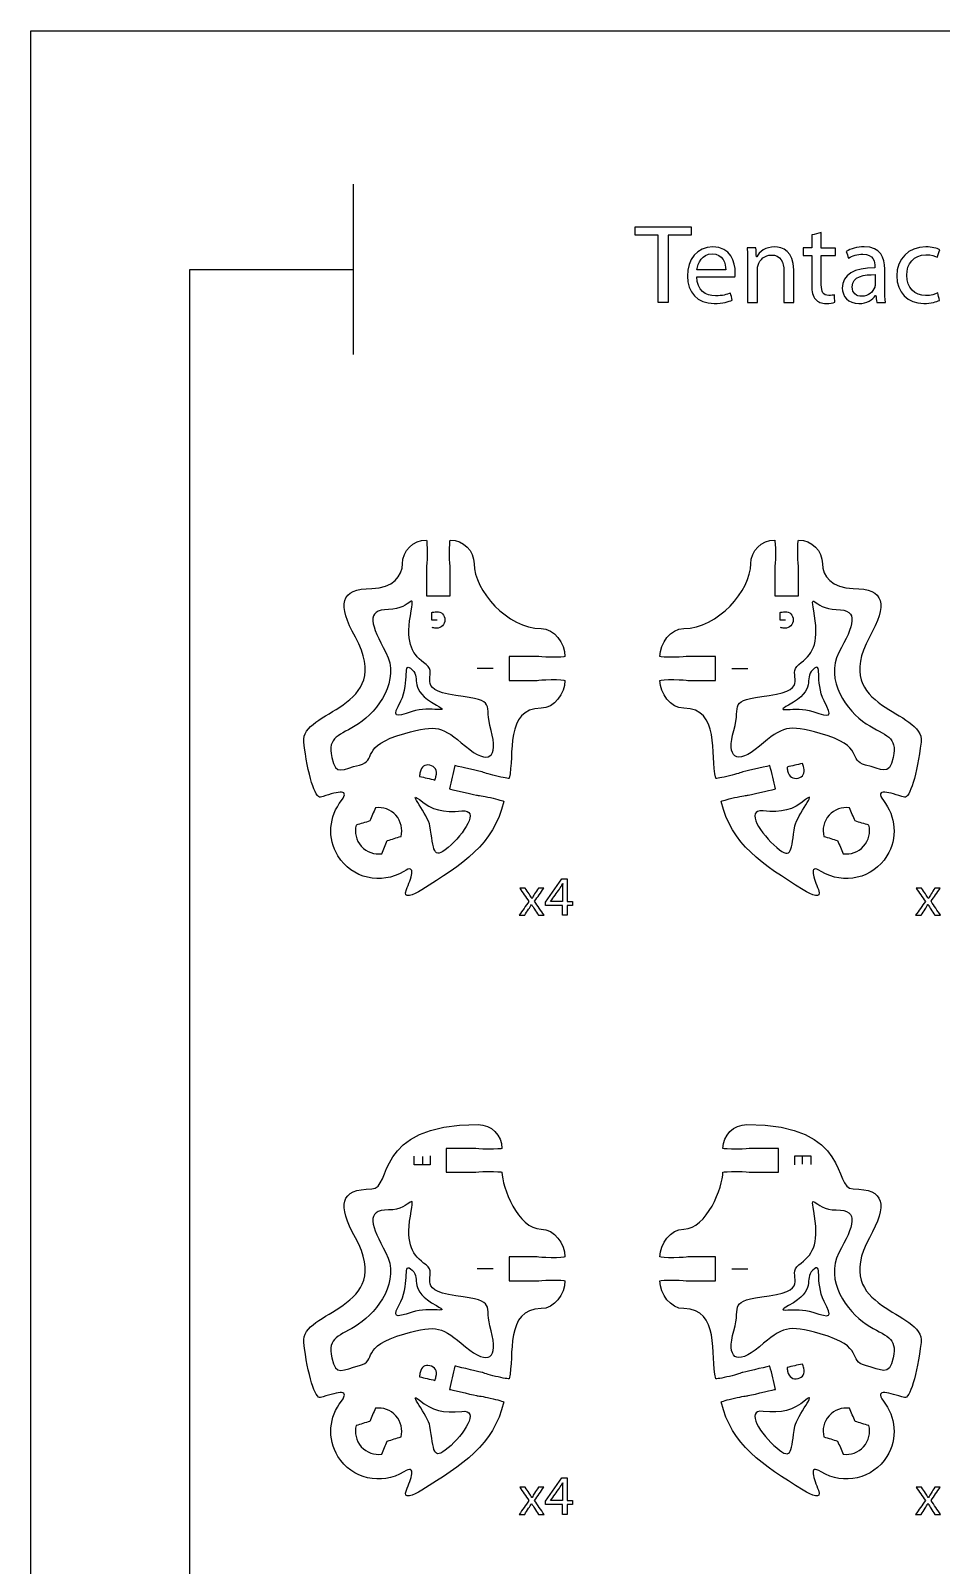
# Model space of a CAD drawing. Extents: x 0 to 1000, y 0 to 600.
# Drawn here: x 0 to 114.5, y 407.2 to 600.1 of the extents above; entities that cross this region are included whole.
import ezdxf

# ---------------------------------------------------------------- set-up
doc = ezdxf.new("R2010")
doc.units = 0
doc.header["$MEASUREMENT"] = 0
doc.layers.add('DEFAULT', color=7, linetype='CONTINUOUS')

msp = doc.modelspace()

# ---------------------------------------------------------------- linework, layer by layer
at = {"layer": 'DEFAULT', "color": 250}
for points in [[(0.05, 600.05), (1000.05, 600.05), (1000.05, 0.05), (0.05, 0.05)], [(78.92, 574.37), (76.03, 574.37), (76.03, 575.42), (83.07, 575.42), (83.07, 574.37), (80.16, 574.37), (80.16, 565.9), (78.92, 565.9)], [(66.9, 488.88), (66.9, 490.12), (64.77, 490.12), (64.77, 490.53), (66.82, 493.46), (67.49, 493.46), (67.49, 490.61), (68.13, 490.61), (68.13, 490.12), (67.49, 490.12), (67.49, 488.88)], [(66.9, 413.58), (66.9, 414.82), (64.77, 414.82), (64.77, 415.23), (66.82, 418.16), (67.49, 418.16), (67.49, 415.31), (68.13, 415.31), (68.13, 414.82), (67.49, 414.82), (67.49, 413.58)]]:
    msp.add_lwpolyline(points, close=True, dxfattribs=at)
for points in [[(40.57, 580.76), (40.57, 559.34)], [(166.14, 570.05), (186.14, 570.05), (186.14, 134.45), (20.05, 134.45), (20.05, 570.05), (40.57, 570.05)], [(58.17, 519.9), (56.15, 519.9)], [(88.17, 519.9), (90.19, 519.9)], [(50.25, 458.65), (50.25, 457.51), (48.23, 457.51), (48.23, 458.6)], [(49.3, 458.55), (49.3, 457.51)], [(96.09, 457.51), (96.09, 458.65), (98.11, 458.65), (98.11, 457.55)], [(97.04, 457.6), (97.04, 458.65)], [(58.17, 444.44), (56.15, 444.44)], [(88.17, 444.44), (90.19, 444.44)]]:
    msp.add_lwpolyline(points, dxfattribs=at)
for points, knots in [([(83.77, 569.1), (83.8, 567.42), (84.87, 566.73), (86.12, 566.73), (87.01, 566.73), (87.54, 566.88), (88.01, 567.08), (88.08, 566.78), (88.15, 566.49), (88.22, 566.19), (87.78, 565.99), (87.03, 565.77), (85.95, 565.77), (83.84, 565.77), (82.59, 567.15), (82.59, 569.21), (82.59, 571.27), (83.8, 572.89), (85.79, 572.89), (88.02, 572.89), (88.61, 570.93), (88.61, 569.68), (88.61, 569.42), (88.59, 569.22), (88.57, 569.1), (86.97, 569.1), (85.37, 569.1), (83.77, 569.1)], [13.6, 13.6, 13.6, 13.6, 14.6, 14.6, 14.6, 15.6, 15.6, 15.6, 18.190444, 18.190444, 18.190444, 19.190444, 19.190444, 19.190444, 20.190444, 20.190444, 20.190444, 21.190444, 21.190444, 21.190444, 22.190444, 22.190444, 22.190444, 23.190444, 23.190444, 23.190444, 36.790444, 36.790444, 36.790444, 36.790444]), ([(90.15, 570.89), (90.15, 571.6), (90.14, 572.17), (90.1, 572.74), (90.46, 572.74), (90.83, 572.74), (91.2, 572.74), (91.22, 572.36), (91.24, 571.99), (91.27, 571.61), (91.28, 571.61), (91.29, 571.61), (91.3, 571.61), (91.63, 572.26), (92.42, 572.89), (93.55, 572.89), (94.5, 572.89), (95.97, 572.33), (95.97, 569.99), (95.97, 568.63), (95.97, 567.27), (95.97, 565.91), (95.55, 565.91), (95.14, 565.91), (94.72, 565.91), (94.72, 567.22), (94.72, 568.53), (94.72, 569.85), (94.72, 570.95), (94.32, 571.86), (93.14, 571.86), (92.33, 571.86), (91.69, 571.28), (91.48, 570.59), (91.42, 570.44), (91.39, 570.23), (91.39, 570.01), (91.39, 568.65), (91.39, 567.28), (91.39, 565.91), (90.98, 565.91), (90.57, 565.91), (90.15, 565.91), (90.15, 567.57), (90.15, 569.23), (90.15, 570.89)], [14.12, 14.12, 14.12, 14.12, 15.12, 15.12, 15.12, 18.24, 18.24, 18.24, 21.446244, 21.446244, 21.446244, 21.526244, 21.526244, 21.526244, 22.526244, 22.526244, 22.526244, 23.526244, 23.526244, 23.526244, 35.086244, 35.086244, 35.086244, 38.606244, 38.606244, 38.606244, 49.766244, 49.766244, 49.766244, 50.766244, 50.766244, 50.766244, 51.766244, 51.766244, 51.766244, 52.766244, 52.766244, 52.766244, 64.406244, 64.406244, 64.406244, 67.926244, 67.926244, 67.926244, 82.046244, 82.046244, 82.046244, 82.046244]), ([(99.42, 574.7), (99.42, 574.04), (99.42, 573.39), (99.42, 572.73), (100.02, 572.73), (100.61, 572.73), (101.2, 572.73), (101.2, 572.42), (101.2, 572.1), (101.2, 571.79), (100.61, 571.79), (100.02, 571.79), (99.42, 571.79), (99.42, 570.56), (99.42, 569.33), (99.42, 568.11), (99.42, 567.26), (99.66, 566.78), (100.35, 566.78), (100.68, 566.78), (100.92, 566.82), (101.07, 566.86), (101.09, 566.55), (101.11, 566.24), (101.13, 565.93), (100.89, 565.83), (100.51, 565.76), (100.03, 565.76), (99.45, 565.76), (98.99, 565.95), (98.69, 566.29), (98.34, 566.65), (98.21, 567.26), (98.21, 568.06), (98.21, 569.31), (98.21, 570.55), (98.21, 571.79), (97.86, 571.79), (97.5, 571.79), (97.15, 571.79), (97.15, 572.11), (97.15, 572.42), (97.15, 572.74), (97.5, 572.74), (97.86, 572.74), (98.21, 572.74), (98.21, 573.28), (98.21, 573.83), (98.21, 574.38), (98.61, 574.48), (99.02, 574.59), (99.42, 574.7)], [3.558328, 3.558328, 3.558328, 3.558328, 9.118328, 9.118328, 9.118328, 14.158328, 14.158328, 14.158328, 16.838328, 16.838328, 16.838328, 21.878328, 21.878328, 21.878328, 32.318328, 32.318328, 32.318328, 33.318328, 33.318328, 33.318328, 34.318328, 34.318328, 34.318328, 36.963172, 36.963172, 36.963172, 37.963172, 37.963172, 37.963172, 38.963172, 38.963172, 38.963172, 39.963172, 39.963172, 39.963172, 50.533172, 50.533172, 50.533172, 53.533172, 53.533172, 53.533172, 56.213172, 56.213172, 56.213172, 59.213172, 59.213172, 59.213172, 63.853172, 63.853172, 63.853172, 67.411501, 67.411501, 67.411501, 67.411501]), ([(106.38, 565.91), (106.35, 566.2), (106.31, 566.48), (106.28, 566.77), (106.27, 566.77), (106.25, 566.77), (106.24, 566.77), (105.86, 566.23), (105.12, 565.75), (104.15, 565.75), (102.77, 565.75), (102.06, 566.73), (102.06, 567.71), (102.06, 569.37), (103.53, 570.27), (106.17, 570.25), (106.17, 570.3), (106.17, 570.35), (106.17, 570.4), (106.17, 570.96), (106.01, 571.98), (104.62, 571.98), (103.98, 571.98), (103.32, 571.78), (102.84, 571.47), (102.74, 571.74), (102.65, 572.01), (102.56, 572.29), (103.12, 572.65), (103.94, 572.89), (104.8, 572.89), (106.89, 572.89), (107.4, 571.47), (107.4, 570.1), (107.4, 569.25), (107.4, 568.4), (107.4, 567.55), (107.4, 566.95), (107.42, 566.37), (107.51, 565.91), (107.13, 565.91), (106.76, 565.91), (106.38, 565.91)], [3.2, 3.2, 3.2, 3.2, 5.656013, 5.656013, 5.656013, 5.776013, 5.776013, 5.776013, 6.776013, 6.776013, 6.776013, 7.776013, 7.776013, 7.776013, 8.776013, 8.776013, 8.776013, 9.176013, 9.176013, 9.176013, 10.176013, 10.176013, 10.176013, 11.176013, 11.176013, 11.176013, 13.630071, 13.630071, 13.630071, 14.630071, 14.630071, 14.630071, 15.630071, 15.630071, 15.630071, 22.870071, 22.870071, 22.870071, 23.870071, 23.870071, 23.870071, 27.070071, 27.070071, 27.070071, 27.070071]), ([(114.27, 566.16), (113.94, 565.99), (113.22, 565.77), (112.31, 565.77), (110.25, 565.77), (108.91, 567.16), (108.91, 569.25), (108.91, 571.36), (110.35, 572.88), (112.57, 572.88), (113.31, 572.88), (113.96, 572.7), (114.3, 572.53), (114.2, 572.21), (114.11, 571.89), (114.01, 571.57), (113.72, 571.74), (113.25, 571.89), (112.57, 571.89), (111.01, 571.89), (110.16, 570.73), (110.16, 569.31), (110.16, 567.73), (111.18, 566.76), (112.53, 566.76), (113.24, 566.76), (113.7, 566.94), (114.06, 567.09), (114.13, 566.78), (114.2, 566.47), (114.27, 566.16)], [2.707323, 2.707323, 2.707323, 2.707323, 3.707323, 3.707323, 3.707323, 4.707323, 4.707323, 4.707323, 5.707323, 5.707323, 5.707323, 6.707323, 6.707323, 6.707323, 9.542531, 9.542531, 9.542531, 10.542531, 10.542531, 10.542531, 11.542531, 11.542531, 11.542531, 12.542531, 12.542531, 12.542531, 13.542531, 13.542531, 13.542531, 16.249854, 16.249854, 16.249854, 16.249854]), ([(87.41, 569.99), (87.43, 570.78), (87.09, 572), (85.69, 572), (84.44, 572), (83.89, 570.85), (83.79, 569.99), (85, 569.99), (86.21, 569.99), (87.41, 569.99)], [10.28, 10.28, 10.28, 10.28, 11.28, 11.28, 11.28, 12.28, 12.28, 12.28, 22.56, 22.56, 22.56, 22.56]), ([(106.2, 569.39), (104.84, 569.42), (103.3, 569.18), (103.3, 567.86), (103.3, 567.05), (103.84, 566.67), (104.48, 566.67), (105.36, 566.67), (105.93, 567.23), (106.13, 567.81), (106.17, 567.94), (106.2, 568.08), (106.2, 568.21), (106.2, 568.6), (106.2, 569), (106.2, 569.39)], [3.36, 3.36, 3.36, 3.36, 4.36, 4.36, 4.36, 5.36, 5.36, 5.36, 6.36, 6.36, 6.36, 7.36, 7.36, 7.36, 10.72, 10.72, 10.72, 10.72]), ([(51.12, 525.95), (50.9, 525.95), (50.67, 525.95), (50.45, 525.95), (50.45, 526.27), (50.45, 526.59), (50.45, 526.92), (50.57, 526.96), (50.8, 527.03), (51.07, 527.03), (51.38, 527.03), (51.63, 526.95), (51.83, 526.76), (52, 526.59), (52.11, 526.32), (52.11, 526.01), (52.11, 525.4), (51.69, 524.96), (51.02, 524.96), (50.78, 524.96), (50.6, 525.01), (50.51, 525.05)], [0, 0, 0, 0, 1.89, 1.89, 1.89, 4.64, 4.64, 4.64, 5.64, 5.64, 5.64, 6.64, 6.64, 6.64, 7.64, 7.64, 7.64, 8.64, 8.64, 8.64, 9.64, 9.64, 9.64, 9.64]), ([(94.9, 525.95), (94.67, 525.95), (94.45, 525.95), (94.23, 525.95), (94.23, 526.27), (94.23, 526.59), (94.23, 526.92), (94.35, 526.96), (94.58, 527.03), (94.85, 527.03), (95.16, 527.03), (95.41, 526.95), (95.61, 526.76), (95.78, 526.59), (95.89, 526.32), (95.89, 526.01), (95.88, 525.4), (95.47, 524.96), (94.79, 524.96), (94.56, 524.96), (94.38, 525.01), (94.29, 525.05)], [0, 0, 0, 0, 1.89, 1.89, 1.89, 4.64, 4.64, 4.64, 5.64, 5.64, 5.64, 6.64, 6.64, 6.64, 7.64, 7.64, 7.64, 8.64, 8.64, 8.64, 9.64, 9.64, 9.64, 9.64]), ([(48.92, 506.33), (48.93, 506.49), (48.96, 506.68), (49, 506.88), (49.09, 507.25), (49.23, 507.49), (49.43, 507.62), (49.64, 507.76), (49.89, 507.81), (50.21, 507.74), (50.53, 507.66), (50.77, 507.5), (50.91, 507.27), (51.05, 507.05), (51.08, 506.72), (50.99, 506.34), (50.94, 506.16), (50.9, 506.01), (50.86, 505.88), (50.21, 506.03), (49.57, 506.18), (48.92, 506.33)], [0, 0, 0, 0, 1, 1, 1, 2, 2, 2, 3, 3, 3, 4, 4, 4, 5, 5, 5, 6, 6, 6, 11.63498, 11.63498, 11.63498, 11.63498]), ([(97.05, 507.95), (97.11, 507.8), (97.17, 507.62), (97.21, 507.42), (97.3, 507.05), (97.27, 506.77), (97.15, 506.56), (97.03, 506.35), (96.83, 506.2), (96.51, 506.12), (96.19, 506.05), (95.9, 506.09), (95.68, 506.23), (95.45, 506.37), (95.28, 506.65), (95.19, 507.03), (95.15, 507.21), (95.12, 507.37), (95.11, 507.5), (95.75, 507.65), (96.4, 507.8), (97.05, 507.95)], [0, 0, 0, 0, 1, 1, 1, 2, 2, 2, 3, 3, 3, 4, 4, 4, 5, 5, 5, 6, 6, 6, 11.644723, 11.644723, 11.644723, 11.644723]), ([(62.2, 492.29), (62.36, 492.05), (62.53, 491.8), (62.69, 491.56), (62.82, 491.37), (62.92, 491.19), (63.03, 491), (63.04, 491), (63.05, 491), (63.06, 491), (63.17, 491.2), (63.28, 491.38), (63.39, 491.56), (63.55, 491.81), (63.71, 492.05), (63.87, 492.29), (64.1, 492.29), (64.32, 492.29), (64.54, 492.29), (64.16, 491.74), (63.77, 491.19), (63.38, 490.64), (63.78, 490.05), (64.18, 489.46), (64.58, 488.88), (64.34, 488.88), (64.11, 488.88), (63.87, 488.88), (63.71, 489.13), (63.54, 489.39), (63.37, 489.64), (63.24, 489.84), (63.13, 490.03), (63.01, 490.24), (63, 490.24), (63, 490.24), (62.99, 490.24), (62.88, 490.03), (62.76, 489.85), (62.63, 489.64), (62.47, 489.39), (62.3, 489.13), (62.14, 488.88), (61.91, 488.88), (61.68, 488.88), (61.45, 488.88), (61.86, 489.46), (62.26, 490.04), (62.67, 490.62), (62.28, 491.18), (61.9, 491.73), (61.51, 492.29), (61.74, 492.29), (61.97, 492.29), (62.2, 492.29)], [0, 0, 0, 0, 2.496157, 2.496157, 2.496157, 3.496157, 3.496157, 3.496157, 3.556157, 3.556157, 3.556157, 4.556157, 4.556157, 4.556157, 7.024598, 7.024598, 7.024598, 8.924598, 8.924598, 8.924598, 14.651063, 14.651063, 14.651063, 20.697549, 20.697549, 20.697549, 22.697549, 22.697549, 22.697549, 25.299241, 25.299241, 25.299241, 26.299241, 26.299241, 26.299241, 26.339241, 26.339241, 26.339241, 27.339241, 27.339241, 27.339241, 29.930071, 29.930071, 29.930071, 31.870071, 31.870071, 31.870071, 37.889805, 37.889805, 37.889805, 43.654005, 43.654005, 43.654005, 45.614005, 45.614005, 45.614005, 45.614005]), ([(66.9, 490.61), (66.9, 491.12), (66.9, 491.63), (66.9, 492.14), (66.9, 492.38), (66.91, 492.62), (66.92, 492.86), (66.91, 492.86), (66.91, 492.86), (66.9, 492.86), (66.76, 492.59), (66.65, 492.4), (66.52, 492.18), (66.15, 491.67), (65.77, 491.15), (65.4, 490.63), (65.4, 490.62), (65.4, 490.62), (65.4, 490.61), (65.9, 490.61), (66.4, 490.61), (66.9, 490.61)], [4.26, 4.26, 4.26, 4.26, 8.6, 8.6, 8.6, 9.6, 9.6, 9.6, 9.66, 9.66, 9.66, 10.66, 10.66, 10.66, 16.105071, 16.105071, 16.105071, 16.145071, 16.145071, 16.145071, 20.405071, 20.405071, 20.405071, 20.405071]), ([(112.03, 492.29), (112.19, 492.05), (112.36, 491.8), (112.52, 491.56), (112.65, 491.37), (112.75, 491.19), (112.86, 491), (112.87, 491), (112.88, 491), (112.89, 491), (113, 491.2), (113.11, 491.38), (113.22, 491.56), (113.38, 491.81), (113.54, 492.05), (113.7, 492.29), (113.93, 492.29), (114.15, 492.29), (114.37, 492.29), (113.99, 491.74), (113.6, 491.19), (113.21, 490.64), (113.61, 490.05), (114.01, 489.46), (114.41, 488.88), (114.17, 488.88), (113.94, 488.88), (113.7, 488.88), (113.54, 489.13), (113.37, 489.39), (113.2, 489.64), (113.07, 489.84), (112.96, 490.03), (112.84, 490.24), (112.83, 490.24), (112.83, 490.24), (112.82, 490.24), (112.71, 490.03), (112.59, 489.85), (112.46, 489.64), (112.3, 489.39), (112.13, 489.13), (111.97, 488.88), (111.74, 488.88), (111.51, 488.88), (111.28, 488.88), (111.69, 489.46), (112.09, 490.04), (112.5, 490.62), (112.11, 491.18), (111.73, 491.73), (111.34, 492.29), (111.57, 492.29), (111.8, 492.29), (112.03, 492.29)], [0, 0, 0, 0, 2.496157, 2.496157, 2.496157, 3.496157, 3.496157, 3.496157, 3.556157, 3.556157, 3.556157, 4.556157, 4.556157, 4.556157, 7.024598, 7.024598, 7.024598, 8.924598, 8.924598, 8.924598, 14.651063, 14.651063, 14.651063, 20.697549, 20.697549, 20.697549, 22.697549, 22.697549, 22.697549, 25.299241, 25.299241, 25.299241, 26.299241, 26.299241, 26.299241, 26.339241, 26.339241, 26.339241, 27.339241, 27.339241, 27.339241, 29.930071, 29.930071, 29.930071, 31.870071, 31.870071, 31.870071, 37.889805, 37.889805, 37.889805, 43.654005, 43.654005, 43.654005, 45.614005, 45.614005, 45.614005, 45.614005]), ([(48.92, 430.87), (48.93, 431.03), (48.96, 431.22), (49, 431.42), (49.09, 431.78), (49.23, 432.03), (49.43, 432.16), (49.64, 432.3), (49.89, 432.35), (50.21, 432.27), (50.53, 432.2), (50.77, 432.04), (50.91, 431.81), (51.05, 431.58), (51.08, 431.26), (50.99, 430.88), (50.94, 430.7), (50.9, 430.54), (50.86, 430.42), (50.21, 430.57), (49.57, 430.72), (48.92, 430.87)], [0, 0, 0, 0, 1, 1, 1, 2, 2, 2, 3, 3, 3, 4, 4, 4, 5, 5, 5, 6, 6, 6, 11.63498, 11.63498, 11.63498, 11.63498]), ([(97.05, 432.48), (97.11, 432.34), (97.17, 432.16), (97.21, 431.96), (97.3, 431.59), (97.27, 431.31), (97.15, 431.1), (97.03, 430.89), (96.83, 430.73), (96.51, 430.66), (96.19, 430.59), (95.9, 430.63), (95.68, 430.77), (95.45, 430.91), (95.28, 431.19), (95.19, 431.57), (95.15, 431.75), (95.12, 431.91), (95.11, 432.04), (95.75, 432.19), (96.4, 432.34), (97.05, 432.48)], [0, 0, 0, 0, 1, 1, 1, 2, 2, 2, 3, 3, 3, 4, 4, 4, 5, 5, 5, 6, 6, 6, 11.644723, 11.644723, 11.644723, 11.644723]), ([(62.2, 416.99), (62.36, 416.75), (62.53, 416.5), (62.69, 416.26), (62.82, 416.07), (62.92, 415.89), (63.03, 415.7), (63.04, 415.7), (63.05, 415.7), (63.06, 415.7), (63.17, 415.91), (63.28, 416.08), (63.39, 416.27), (63.55, 416.51), (63.71, 416.75), (63.87, 416.99), (64.1, 416.99), (64.32, 416.99), (64.54, 416.99), (64.16, 416.44), (63.77, 415.89), (63.38, 415.34), (63.78, 414.75), (64.18, 414.17), (64.58, 413.58), (64.34, 413.58), (64.11, 413.58), (63.87, 413.58), (63.71, 413.84), (63.54, 414.09), (63.37, 414.35), (63.24, 414.55), (63.13, 414.74), (63.01, 414.94), (63, 414.94), (63, 414.94), (62.99, 414.94), (62.88, 414.74), (62.76, 414.55), (62.63, 414.35), (62.47, 414.09), (62.3, 413.84), (62.14, 413.58), (61.91, 413.58), (61.68, 413.58), (61.45, 413.58), (61.86, 414.16), (62.26, 414.74), (62.67, 415.32), (62.28, 415.88), (61.9, 416.44), (61.51, 416.99), (61.74, 416.99), (61.97, 416.99), (62.2, 416.99)], [0, 0, 0, 0, 2.496157, 2.496157, 2.496157, 3.496157, 3.496157, 3.496157, 3.556157, 3.556157, 3.556157, 4.556157, 4.556157, 4.556157, 7.024598, 7.024598, 7.024598, 8.924598, 8.924598, 8.924598, 14.651063, 14.651063, 14.651063, 20.697549, 20.697549, 20.697549, 22.697549, 22.697549, 22.697549, 25.299241, 25.299241, 25.299241, 26.299241, 26.299241, 26.299241, 26.339241, 26.339241, 26.339241, 27.339241, 27.339241, 27.339241, 29.930071, 29.930071, 29.930071, 31.870071, 31.870071, 31.870071, 37.889805, 37.889805, 37.889805, 43.654005, 43.654005, 43.654005, 45.614005, 45.614005, 45.614005, 45.614005]), ([(66.9, 415.31), (66.9, 415.83), (66.9, 416.34), (66.9, 416.85), (66.9, 417.09), (66.91, 417.33), (66.92, 417.57), (66.91, 417.57), (66.91, 417.57), (66.9, 417.57), (66.76, 417.3), (66.65, 417.1), (66.52, 416.89), (66.15, 416.37), (65.77, 415.85), (65.4, 415.33), (65.4, 415.32), (65.4, 415.32), (65.4, 415.31), (65.9, 415.31), (66.4, 415.31), (66.9, 415.31)], [4.26, 4.26, 4.26, 4.26, 8.6, 8.6, 8.6, 9.6, 9.6, 9.6, 9.66, 9.66, 9.66, 10.66, 10.66, 10.66, 16.105071, 16.105071, 16.105071, 16.145071, 16.145071, 16.145071, 20.405071, 20.405071, 20.405071, 20.405071]), ([(112.03, 416.99), (112.19, 416.75), (112.36, 416.5), (112.52, 416.26), (112.65, 416.07), (112.75, 415.89), (112.86, 415.7), (112.87, 415.7), (112.88, 415.7), (112.89, 415.7), (113, 415.91), (113.11, 416.08), (113.22, 416.27), (113.38, 416.51), (113.54, 416.75), (113.7, 416.99), (113.93, 416.99), (114.15, 416.99), (114.37, 416.99), (113.99, 416.44), (113.6, 415.89), (113.21, 415.34), (113.61, 414.75), (114.01, 414.17), (114.41, 413.58), (114.17, 413.58), (113.94, 413.58), (113.7, 413.58), (113.54, 413.84), (113.37, 414.09), (113.2, 414.35), (113.07, 414.55), (112.96, 414.74), (112.84, 414.94), (112.83, 414.94), (112.83, 414.94), (112.82, 414.94), (112.71, 414.74), (112.59, 414.55), (112.46, 414.35), (112.3, 414.09), (112.13, 413.84), (111.97, 413.58), (111.74, 413.58), (111.51, 413.58), (111.28, 413.58), (111.69, 414.16), (112.09, 414.74), (112.5, 415.32), (112.11, 415.88), (111.73, 416.44), (111.34, 416.99), (111.57, 416.99), (111.8, 416.99), (112.03, 416.99)], [0, 0, 0, 0, 2.496157, 2.496157, 2.496157, 3.496157, 3.496157, 3.496157, 3.556157, 3.556157, 3.556157, 4.556157, 4.556157, 4.556157, 7.024598, 7.024598, 7.024598, 8.924598, 8.924598, 8.924598, 14.651063, 14.651063, 14.651063, 20.697549, 20.697549, 20.697549, 22.697549, 22.697549, 22.697549, 25.299241, 25.299241, 25.299241, 26.299241, 26.299241, 26.299241, 26.339241, 26.339241, 26.339241, 27.339241, 27.339241, 27.339241, 29.930071, 29.930071, 29.930071, 31.870071, 31.870071, 31.870071, 37.889805, 37.889805, 37.889805, 43.654005, 43.654005, 43.654005, 45.614005, 45.614005, 45.614005, 45.614005])]:
    msp.add_open_spline(points, degree=3, knots=knots, dxfattribs=at)
at = {"layer": 'DEFAULT', "color": 1}
for points, knots in [([(63.7, 518.4), (62.54, 518.4), (61.37, 518.4), (60.2, 518.4), (60.2, 519.4), (60.2, 520.4), (60.2, 521.4), (61.37, 521.4), (62.54, 521.4), (63.7, 521.4), (63.88, 521.4), (64.48, 521.3), (65.45, 521.3), (66.42, 521.3), (67.2, 521.35), (67.2, 521.4), (67.2, 523.06), (65.86, 524.91), (64.2, 524.91), (59.95, 524.91), (55.78, 529.76), (55.78, 533.04), (55.78, 534.69), (54.44, 536.04), (52.78, 536.04), (52.73, 536.04), (52.68, 535.26), (52.68, 534.29), (52.68, 533.32), (52.78, 532.71), (52.78, 532.54), (52.78, 531.37), (52.78, 530.21), (52.78, 529.04), (51.78, 529.04), (50.78, 529.04), (49.78, 529.04), (49.78, 530.21), (49.78, 531.37), (49.78, 532.54), (49.78, 532.71), (49.88, 533.32), (49.88, 534.29), (49.88, 535.26), (49.84, 536.04), (49.78, 536.04), (48.12, 536.04), (46.78, 534.7), (46.78, 533.04), (46.78, 531.57), (45.56, 529.95), (42.93, 529.95), (38.87, 529.95), (38.59, 527.92), (40.86, 523.82), (45.91, 514.69), (33.9, 514.73), (34.38, 510.65), (34.85, 506.57), (35.83, 503.53), (36.47, 503.72), (38.31, 504.28), (40.32, 504.99), (39.12, 503.29), (37.55, 501.36), (37.29, 498.56), (38.67, 496.33), (40.42, 493.52), (44.12, 492.65), (46.94, 494.4), (48.67, 495.48), (47.79, 493.41), (47.28, 492.11), (46.77, 490.82), (48.13, 491.42), (49.21, 492.09), (54.3, 495.25), (58.25, 497.77), (59.51, 503.17), (59.51, 503.23), (58.76, 503.45), (57.83, 503.66), (56.89, 503.89), (56.27, 503.93), (56.1, 503.97), (55.25, 504.17), (52.69, 504.76), (52.69, 504.76), (52.92, 505.74), (53.14, 506.71), (53.37, 507.69), (53.37, 507.69), (55.93, 507.09), (56.78, 506.89), (56.95, 506.85), (57.52, 506.61), (58.47, 506.39), (59.41, 506.17), (60.18, 506.04), (60.19, 506.09), (60.88, 509.01), (59.61, 514.9), (64.2, 514.9), (65.86, 514.9), (67.2, 516.75), (67.2, 518.4), (67.2, 518.46), (66.42, 518.5), (65.45, 518.5), (64.48, 518.5), (63.88, 518.4), (63.7, 518.4)], [2, 2, 2, 2, 11.93, 11.93, 11.93, 20.43, 20.43, 20.43, 30.36, 30.36, 30.36, 31.36, 31.36, 31.36, 32.36, 32.36, 32.36, 33.36, 33.36, 33.36, 34.36, 34.36, 34.36, 35.36, 35.36, 35.36, 36.36, 36.36, 36.36, 37.36, 37.36, 37.36, 47.28, 47.28, 47.28, 55.78, 55.78, 55.78, 65.7, 65.7, 65.7, 66.7, 66.7, 66.7, 67.7, 67.7, 67.7, 68.7, 68.7, 68.7, 69.7, 69.7, 69.7, 70.7, 70.7, 70.7, 71.7, 71.7, 71.7, 72.7, 72.7, 72.7, 73.7, 73.7, 73.7, 74.7, 74.7, 74.7, 75.7, 75.7, 75.7, 76.7, 76.7, 76.7, 77.7, 77.7, 77.7, 78.7, 78.7, 78.7, 79.7, 79.7, 79.7, 80.7, 80.7, 80.7, 81.7, 81.7, 81.7, 90.201959, 90.201959, 90.201959, 91.201959, 91.201959, 91.201959, 92.201959, 92.201959, 92.201959, 93.201959, 93.201959, 93.201959, 94.201959, 94.201959, 94.201959, 95.201959, 95.201959, 95.201959, 96.201959, 96.201959, 96.201959, 97.201959, 97.201959, 97.201959, 97.201959]), ([(80.89, 518.5), (79.92, 518.5), (79.14, 518.46), (79.14, 518.4), (79.14, 516.75), (80.48, 514.9), (82.14, 514.9), (86.74, 514.9), (85.46, 509.01), (86.15, 506.09), (86.17, 506.04), (86.94, 506.17), (87.88, 506.39), (88.82, 506.61), (89.39, 506.85), (89.56, 506.89), (90.41, 507.09), (92.97, 507.69), (92.97, 507.69), (93.2, 506.71), (93.42, 505.74), (93.65, 504.76), (93.65, 504.76), (91.09, 504.17), (90.24, 503.97), (90.07, 503.93), (89.46, 503.89), (88.52, 503.66), (87.58, 503.45), (86.84, 503.23), (86.84, 503.17), (88.1, 497.77), (92.04, 495.25), (97.13, 492.09), (98.21, 491.42), (99.57, 490.82), (99.06, 492.11), (98.55, 493.41), (97.67, 495.48), (99.41, 494.4), (102.22, 492.65), (105.93, 493.52), (107.67, 496.33), (109.06, 498.56), (108.79, 501.36), (107.22, 503.29), (106.02, 504.99), (108.03, 504.28), (109.88, 503.72), (110.51, 503.53), (111.49, 506.57), (111.96, 510.65), (112.44, 514.73), (100.43, 514.69), (105.48, 523.82), (107.75, 527.92), (107.47, 529.95), (103.41, 529.95), (100.78, 529.95), (99.56, 531.57), (99.56, 533.04), (99.56, 534.7), (98.22, 536.04), (96.56, 536.04), (96.51, 536.04), (96.46, 535.26), (96.46, 534.29), (96.46, 533.32), (96.56, 532.71), (96.56, 532.54), (96.56, 531.37), (96.56, 530.21), (96.56, 529.04), (95.56, 529.04), (94.56, 529.04), (93.56, 529.04), (93.56, 530.21), (93.56, 531.37), (93.56, 532.54), (93.56, 532.71), (93.66, 533.32), (93.66, 534.29), (93.66, 535.26), (93.62, 536.04), (93.56, 536.04), (91.9, 536.04), (90.56, 534.69), (90.56, 533.04), (90.56, 529.76), (86.4, 524.91), (82.14, 524.91), (80.48, 524.91), (79.14, 523.06), (79.14, 521.4), (79.14, 521.35), (79.92, 521.3), (80.89, 521.3), (81.86, 521.3), (82.47, 521.4), (82.64, 521.4), (83.81, 521.4), (84.97, 521.4), (86.14, 521.4), (86.14, 520.4), (86.14, 519.4), (86.14, 518.4), (84.97, 518.4), (83.81, 518.4), (82.64, 518.4), (82.47, 518.4), (81.86, 518.5), (80.89, 518.5)], [1, 1, 1, 1, 2, 2, 2, 3, 3, 3, 4, 4, 4, 5, 5, 5, 6, 6, 6, 7, 7, 7, 15.501959, 15.501959, 15.501959, 16.501959, 16.501959, 16.501959, 17.501959, 17.501959, 17.501959, 18.501959, 18.501959, 18.501959, 19.501959, 19.501959, 19.501959, 20.501959, 20.501959, 20.501959, 21.501959, 21.501959, 21.501959, 22.501959, 22.501959, 22.501959, 23.501959, 23.501959, 23.501959, 24.501959, 24.501959, 24.501959, 25.501959, 25.501959, 25.501959, 26.501959, 26.501959, 26.501959, 27.501959, 27.501959, 27.501959, 28.501959, 28.501959, 28.501959, 29.501959, 29.501959, 29.501959, 30.501959, 30.501959, 30.501959, 31.501959, 31.501959, 31.501959, 41.421959, 41.421959, 41.421959, 49.921959, 49.921959, 49.921959, 59.841959, 59.841959, 59.841959, 60.841959, 60.841959, 60.841959, 61.841959, 61.841959, 61.841959, 62.841959, 62.841959, 62.841959, 63.841959, 63.841959, 63.841959, 64.841959, 64.841959, 64.841959, 65.841959, 65.841959, 65.841959, 66.841959, 66.841959, 66.841959, 76.771959, 76.771959, 76.771959, 85.271959, 85.271959, 85.271959, 95.201959, 95.201959, 95.201959, 96.201959, 96.201959, 96.201959, 96.201959]), ([(46.6, 498.79), (46.02, 498.62), (45.45, 498.44), (44.87, 498.26), (44.64, 497.71), (44.4, 497.16), (44.17, 496.61), (43.24, 496.49), (42.27, 496.8), (41.6, 497.55), (40.93, 498.3), (40.72, 499.3), (40.95, 500.21), (41.52, 500.38), (42.1, 500.56), (42.67, 500.73), (42.9, 501.28), (43.14, 501.83), (43.38, 502.39), (44.31, 502.51), (45.28, 502.19), (45.95, 501.44), (46.61, 500.69), (46.82, 499.7), (46.6, 498.79)], [0, 0, 0, 0, 5.11489, 5.11489, 5.11489, 10.213527, 10.213527, 10.213527, 11.213527, 11.213527, 11.213527, 12.213527, 12.213527, 12.213527, 17.30055, 17.30055, 17.30055, 22.412311, 22.412311, 22.412311, 23.412311, 23.412311, 23.412311, 24.412311, 24.412311, 24.412311, 24.412311]), ([(100.4, 501.44), (101.07, 502.19), (102.04, 502.51), (102.97, 502.39), (103.2, 501.83), (103.44, 501.28), (103.67, 500.73), (104.25, 500.56), (104.82, 500.38), (105.39, 500.21), (105.63, 499.3), (105.41, 498.3), (104.74, 497.55), (104.07, 496.8), (103.1, 496.49), (102.18, 496.61), (101.94, 497.16), (101.7, 497.71), (101.47, 498.26), (100.89, 498.44), (100.32, 498.62), (99.74, 498.79), (99.52, 499.7), (99.73, 500.69), (100.4, 501.44)], [1, 1, 1, 1, 2, 2, 2, 7.111761, 7.111761, 7.111761, 12.198784, 12.198784, 12.198784, 13.198784, 13.198784, 13.198784, 14.198784, 14.198784, 14.198784, 19.297421, 19.297421, 19.297421, 24.412311, 24.412311, 24.412311, 25.412311, 25.412311, 25.412311, 25.412311]), ([(63.7, 442.94), (62.54, 442.94), (61.37, 442.94), (60.2, 442.94), (60.2, 443.94), (60.2, 444.94), (60.2, 445.94), (61.37, 445.94), (62.54, 445.94), (63.7, 445.94), (63.88, 445.94), (64.48, 445.84), (65.45, 445.84), (66.42, 445.84), (67.2, 445.89), (67.2, 445.94), (67.2, 447.6), (65.86, 449.44), (64.2, 449.44), (61.31, 449.44), (59.28, 454.78), (59.28, 456.58), (59.28, 456.64), (58.5, 456.68), (57.53, 456.68), (56.56, 456.68), (55.96, 456.58), (55.78, 456.58), (54.61, 456.58), (53.45, 456.58), (52.28, 456.58), (52.28, 457.58), (52.28, 458.58), (52.28, 459.58), (53.45, 459.58), (54.61, 459.58), (55.78, 459.58), (55.96, 459.58), (56.56, 459.48), (57.53, 459.48), (58.5, 459.48), (59.28, 459.52), (59.28, 459.58), (59.28, 461.24), (57.94, 462.58), (56.28, 462.58), (42.93, 462.58), (45.56, 454.49), (42.93, 454.49), (38.87, 454.49), (38.59, 452.46), (40.86, 448.36), (45.91, 439.23), (33.9, 439.27), (34.38, 435.19), (34.85, 431.11), (35.83, 428.06), (36.47, 428.26), (38.31, 428.82), (40.32, 429.53), (39.12, 427.83), (37.55, 425.9), (37.29, 423.1), (38.67, 420.87), (40.42, 418.06), (44.12, 417.19), (46.94, 418.93), (48.67, 420.01), (47.79, 417.94), (47.28, 416.65), (46.77, 415.36), (48.13, 415.96), (49.21, 416.63), (54.3, 419.79), (58.25, 422.31), (59.51, 427.71), (59.51, 427.76), (58.76, 427.98), (57.82, 428.2), (56.89, 428.42), (56.27, 428.47), (56.1, 428.51), (55.25, 428.7), (52.69, 429.3), (52.69, 429.3), (52.92, 430.28), (53.14, 431.25), (53.37, 432.22), (53.37, 432.22), (55.93, 431.63), (56.78, 431.43), (56.95, 431.38), (57.52, 431.15), (58.47, 430.93), (59.41, 430.71), (60.18, 430.58), (60.19, 430.63), (60.88, 433.55), (59.61, 439.44), (64.2, 439.44), (65.86, 439.44), (67.2, 441.28), (67.2, 442.94), (67.2, 443), (66.42, 443.04), (65.45, 443.04), (64.48, 443.04), (63.88, 442.94), (63.7, 442.94)], [2, 2, 2, 2, 11.93, 11.93, 11.93, 20.43, 20.43, 20.43, 30.36, 30.36, 30.36, 31.36, 31.36, 31.36, 32.36, 32.36, 32.36, 33.36, 33.36, 33.36, 34.36, 34.36, 34.36, 35.36, 35.36, 35.36, 36.36, 36.36, 36.36, 46.28, 46.28, 46.28, 54.78, 54.78, 54.78, 64.7, 64.7, 64.7, 65.7, 65.7, 65.7, 66.7, 66.7, 66.7, 67.7, 67.7, 67.7, 68.7, 68.7, 68.7, 69.7, 69.7, 69.7, 70.7, 70.7, 70.7, 71.7, 71.7, 71.7, 72.7, 72.7, 72.7, 73.7, 73.7, 73.7, 74.7, 74.7, 74.7, 75.7, 75.7, 75.7, 76.7, 76.7, 76.7, 77.7, 77.7, 77.7, 78.7, 78.7, 78.7, 79.7, 79.7, 79.7, 80.7, 80.7, 80.7, 89.201959, 89.201959, 89.201959, 90.201959, 90.201959, 90.201959, 91.201959, 91.201959, 91.201959, 92.201959, 92.201959, 92.201959, 93.201959, 93.201959, 93.201959, 94.201959, 94.201959, 94.201959, 95.201959, 95.201959, 95.201959, 96.201959, 96.201959, 96.201959, 96.201959]), ([(80.89, 443.04), (79.92, 443.04), (79.14, 443), (79.14, 442.94), (79.14, 441.28), (80.48, 439.44), (82.14, 439.44), (86.74, 439.44), (85.46, 433.55), (86.15, 430.63), (86.17, 430.58), (86.94, 430.71), (87.88, 430.93), (88.82, 431.15), (89.39, 431.38), (89.56, 431.43), (90.41, 431.63), (92.97, 432.22), (92.97, 432.22), (93.2, 431.25), (93.42, 430.28), (93.65, 429.3), (93.65, 429.3), (91.09, 428.7), (90.24, 428.51), (90.07, 428.47), (89.46, 428.42), (88.52, 428.2), (87.58, 427.98), (86.84, 427.76), (86.84, 427.71), (88.1, 422.31), (92.04, 419.79), (97.13, 416.63), (98.21, 415.96), (99.57, 415.36), (99.06, 416.65), (98.55, 417.94), (97.67, 420.01), (99.41, 418.93), (102.22, 417.19), (105.93, 418.06), (107.67, 420.87), (109.06, 423.1), (108.79, 425.9), (107.22, 427.83), (106.02, 429.53), (108.03, 428.82), (109.88, 428.26), (110.51, 428.06), (111.49, 431.11), (111.96, 435.19), (112.44, 439.27), (100.43, 439.23), (105.48, 448.36), (107.75, 452.46), (107.47, 454.49), (103.41, 454.49), (100.78, 454.49), (103.41, 462.58), (90.06, 462.58), (88.4, 462.58), (87.06, 461.24), (87.06, 459.58), (87.06, 459.52), (87.85, 459.48), (88.81, 459.48), (89.78, 459.48), (90.39, 459.58), (90.56, 459.58), (91.73, 459.58), (92.89, 459.58), (94.06, 459.58), (94.06, 458.58), (94.06, 457.58), (94.06, 456.58), (92.89, 456.58), (91.73, 456.58), (90.56, 456.58), (90.39, 456.58), (89.78, 456.68), (88.81, 456.68), (87.85, 456.68), (87.06, 456.64), (87.06, 456.58), (87.06, 454.78), (85.03, 449.44), (82.14, 449.44), (80.48, 449.44), (79.14, 447.6), (79.14, 445.94), (79.14, 445.89), (79.92, 445.84), (80.89, 445.84), (81.86, 445.84), (82.47, 445.94), (82.64, 445.94), (83.81, 445.94), (84.97, 445.94), (86.14, 445.94), (86.14, 444.94), (86.14, 443.94), (86.14, 442.94), (84.97, 442.94), (83.81, 442.94), (82.64, 442.94), (82.47, 442.94), (81.86, 443.04), (80.89, 443.04)], [1, 1, 1, 1, 2, 2, 2, 3, 3, 3, 4, 4, 4, 5, 5, 5, 6, 6, 6, 7, 7, 7, 15.501959, 15.501959, 15.501959, 16.501959, 16.501959, 16.501959, 17.501959, 17.501959, 17.501959, 18.501959, 18.501959, 18.501959, 19.501959, 19.501959, 19.501959, 20.501959, 20.501959, 20.501959, 21.501959, 21.501959, 21.501959, 22.501959, 22.501959, 22.501959, 23.501959, 23.501959, 23.501959, 24.501959, 24.501959, 24.501959, 25.501959, 25.501959, 25.501959, 26.501959, 26.501959, 26.501959, 27.501959, 27.501959, 27.501959, 28.501959, 28.501959, 28.501959, 29.501959, 29.501959, 29.501959, 30.501959, 30.501959, 30.501959, 31.501959, 31.501959, 31.501959, 41.421959, 41.421959, 41.421959, 49.921959, 49.921959, 49.921959, 59.841959, 59.841959, 59.841959, 60.841959, 60.841959, 60.841959, 61.841959, 61.841959, 61.841959, 62.841959, 62.841959, 62.841959, 63.841959, 63.841959, 63.841959, 64.841959, 64.841959, 64.841959, 65.841959, 65.841959, 65.841959, 75.771959, 75.771959, 75.771959, 84.271959, 84.271959, 84.271959, 94.201959, 94.201959, 94.201959, 95.201959, 95.201959, 95.201959, 95.201959]), ([(46.6, 423.33), (46.02, 423.15), (45.45, 422.98), (44.87, 422.8), (44.64, 422.25), (44.4, 421.7), (44.17, 421.15), (43.24, 421.02), (42.27, 421.34), (41.6, 422.09), (40.93, 422.84), (40.72, 423.84), (40.95, 424.75), (41.52, 424.92), (42.1, 425.09), (42.67, 425.27), (42.9, 425.82), (43.14, 426.37), (43.38, 426.92), (44.31, 427.04), (45.28, 426.73), (45.95, 425.98), (46.61, 425.23), (46.82, 424.23), (46.6, 423.33)], [0, 0, 0, 0, 5.11489, 5.11489, 5.11489, 10.213527, 10.213527, 10.213527, 11.213527, 11.213527, 11.213527, 12.213527, 12.213527, 12.213527, 17.30055, 17.30055, 17.30055, 22.412311, 22.412311, 22.412311, 23.412311, 23.412311, 23.412311, 24.412311, 24.412311, 24.412311, 24.412311]), ([(100.4, 425.98), (101.07, 426.73), (102.04, 427.04), (102.97, 426.92), (103.2, 426.37), (103.44, 425.82), (103.67, 425.27), (104.25, 425.09), (104.82, 424.92), (105.39, 424.75), (105.63, 423.84), (105.41, 422.84), (104.74, 422.09), (104.07, 421.34), (103.1, 421.02), (102.18, 421.15), (101.94, 421.7), (101.7, 422.25), (101.47, 422.8), (100.89, 422.98), (100.32, 423.15), (99.74, 423.33), (99.52, 424.23), (99.73, 425.23), (100.4, 425.98)], [1, 1, 1, 1, 2, 2, 2, 7.111761, 7.111761, 7.111761, 12.198784, 12.198784, 12.198784, 13.198784, 13.198784, 13.198784, 14.198784, 14.198784, 14.198784, 19.297421, 19.297421, 19.297421, 24.412311, 24.412311, 24.412311, 25.412311, 25.412311, 25.412311, 25.412311])]:
    msp.add_open_spline(points, degree=3, knots=knots, dxfattribs=at)
at = {"layer": 'DEFAULT', "color": 5}
for points in [[(37.89, 508.72), (37.3, 511.39), (38.84, 511.37), (41.27, 512.95), (43.71, 514.53), (46.53, 518.48), (44.7, 521.9), (42.87, 525.31), (42.05, 527.31), (45.04, 527.31), (48.02, 527.31), (48.35, 530.14), (47.77, 526.53), (47.19, 522.91), (48.06, 521.62), (49.74, 520.4), (51.42, 519.17), (48.04, 517.26), (53.47, 516.52), (58.9, 515.77), (56.92, 515.52), (57.91, 512.12), (58.9, 508.71), (57.64, 507.63), (54.7, 510.12), (51.76, 512.61), (51.15, 512.88), (47.07, 511.74), (41.26, 510.12), (43.68, 508.31), (41.38, 507.76), (39.26, 507.27), (38.43, 506.27), (37.89, 508.72)], [(108.45, 508.72), (109.04, 511.39), (107.51, 511.37), (105.07, 512.95), (102.64, 514.53), (99.81, 518.48), (101.64, 521.9), (103.47, 525.31), (104.29, 527.31), (101.31, 527.31), (98.32, 527.31), (97.99, 530.14), (98.57, 526.53), (99.15, 522.91), (98.28, 521.62), (96.6, 520.4), (94.92, 519.17), (98.3, 517.26), (92.87, 516.52), (87.45, 515.77), (89.42, 515.52), (88.43, 512.12), (87.45, 508.71), (88.7, 507.63), (91.64, 510.12), (94.58, 512.61), (95.2, 512.88), (99.27, 511.74), (105.08, 510.12), (102.66, 508.31), (104.96, 507.76), (107.08, 507.27), (107.91, 506.27), (108.45, 508.72)], [(37.89, 433.26), (37.3, 435.93), (38.84, 435.91), (41.27, 437.49), (43.71, 439.07), (46.53, 443.02), (44.7, 446.44), (42.87, 449.86), (42.05, 451.85), (45.04, 451.85), (48.02, 451.85), (48.35, 454.68), (47.77, 451.07), (47.19, 447.45), (48.06, 446.16), (49.74, 444.94), (51.42, 443.71), (48.04, 441.8), (53.47, 441.06), (58.9, 440.31), (56.92, 440.06), (57.91, 436.66), (58.9, 433.25), (57.64, 432.17), (54.7, 434.66), (51.76, 437.16), (51.15, 437.42), (47.07, 436.28), (41.26, 434.66), (43.68, 432.85), (41.38, 432.3), (39.26, 431.8), (38.43, 430.81), (37.89, 433.26)], [(108.45, 433.26), (109.04, 435.93), (107.51, 435.91), (105.07, 437.49), (102.64, 439.07), (99.81, 443.02), (101.64, 446.44), (103.47, 449.86), (104.29, 451.85), (101.31, 451.85), (98.32, 451.85), (97.99, 454.68), (98.57, 451.07), (99.15, 447.45), (98.28, 446.16), (96.6, 444.94), (94.92, 443.71), (98.3, 441.8), (92.87, 441.06), (87.45, 440.31), (89.42, 440.06), (88.43, 436.66), (87.45, 433.25), (88.7, 432.17), (91.64, 434.66), (94.58, 437.16), (95.2, 437.42), (99.27, 436.28), (105.08, 434.66), (102.66, 432.85), (104.96, 432.3), (107.08, 431.8), (107.91, 430.81), (108.45, 433.26)]]:
    msp.add_open_spline(points, degree=3, knots=[1, 1, 1, 1, 2, 2, 2, 3, 3, 3, 4, 4, 4, 5, 5, 5, 6, 6, 6, 7, 7, 7, 8, 8, 8, 9, 9, 9, 10, 10, 10, 11, 11, 11, 12, 12, 12, 12], dxfattribs=at)
at = {"layer": 'DEFAULT', "color": 3}
for points in [[(48, 519.74), (46.68, 521.01), (47.8, 518.24), (46.56, 515.81), (45.48, 513.71), (45.7, 513.71), (48, 514.48), (50.26, 515.22), (53.09, 514.18), (51.04, 515.28), (47.39, 517.26), (49.18, 518.6), (48, 519.74)], [(98.34, 519.74), (99.66, 521.01), (98.54, 518.24), (99.79, 515.81), (100.86, 513.71), (100.64, 513.71), (98.34, 514.48), (96.08, 515.22), (93.26, 514.18), (95.3, 515.28), (98.96, 517.26), (97.17, 518.6), (98.34, 519.74)], [(50.23, 500.12), (50.75, 497.13), (50.54, 495.71), (52.51, 497.39), (54.49, 499.07), (56.61, 502.24), (54.24, 502), (51.88, 501.75), (50.52, 502.08), (48.9, 503.41), (47.27, 504.73), (50, 501.41), (50.23, 500.12)], [(96.11, 500.12), (95.59, 497.13), (95.8, 495.71), (93.83, 497.39), (91.85, 499.07), (89.74, 502.24), (92.1, 502), (94.47, 501.75), (95.82, 502.08), (97.45, 503.41), (99.07, 504.73), (96.34, 501.41), (96.11, 500.12)], [(48, 444.27), (46.68, 445.55), (47.8, 442.78), (46.56, 440.35), (45.48, 438.25), (45.7, 438.25), (48, 439.01), (50.26, 439.76), (53.09, 438.71), (51.04, 439.82), (47.39, 441.8), (49.18, 443.13), (48, 444.27)], [(98.34, 444.27), (99.66, 445.55), (98.54, 442.78), (99.79, 440.35), (100.86, 438.25), (100.64, 438.25), (98.34, 439.01), (96.08, 439.76), (93.26, 438.71), (95.3, 439.82), (98.96, 441.8), (97.17, 443.13), (98.34, 444.27)], [(50.23, 424.66), (50.75, 421.66), (50.54, 420.24), (52.51, 421.93), (54.49, 423.6), (56.61, 426.78), (54.24, 426.53), (51.88, 426.28), (50.52, 426.62), (48.9, 427.95), (47.27, 429.27), (50, 425.94), (50.23, 424.66)], [(96.11, 424.66), (95.59, 421.66), (95.8, 420.24), (93.83, 421.93), (91.85, 423.6), (89.74, 426.78), (92.1, 426.53), (94.47, 426.28), (95.82, 426.62), (97.45, 427.95), (99.07, 429.27), (96.34, 425.94), (96.11, 424.66)]]:
    msp.add_open_spline(points, degree=3, knots=[0, 0, 0, 0, 1, 1, 1, 2, 2, 2, 3, 3, 3, 4, 4, 4, 4], dxfattribs=at)

doc.saveas('drawing.dxf')
